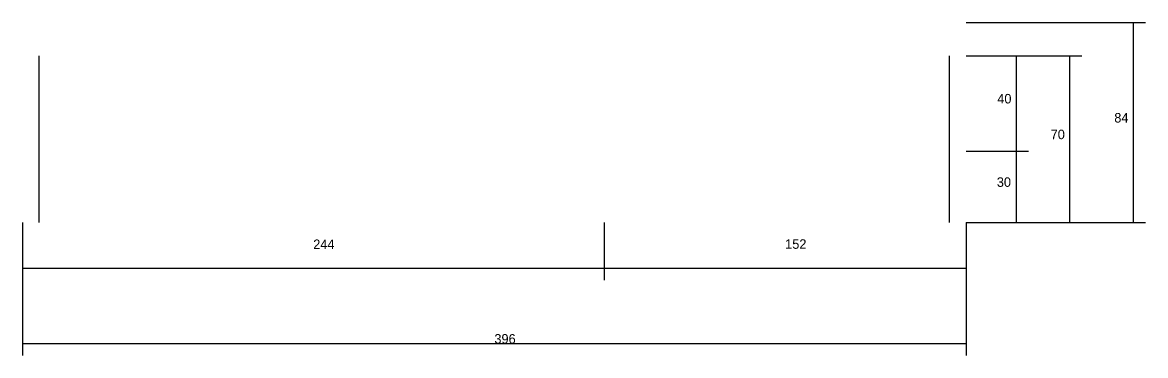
# Model space of a CAD drawing. Header units: metres. Extents: x 129589 to 135216, y 30315 to 31340.
# Drawn here: x 129588.9 to 130060.1, y 31192.7 to 31332.5 of the extents above; entities that cross this region are included whole.
import ezdxf

# ---------------------------------------------------------------- set-up
doc = ezdxf.new("R2010")
doc.units = ezdxf.units.M
doc.layers.add('COTA', color=241, linetype='Continuous')
doc.layers.add('SARR_2.2x7', color=40, linetype='Continuous')

msp = doc.modelspace()

# ---------------------------------------------------------------- linework, layer by layer
at = {"layer": 'COTA'}
for p, q in [((129984.9, 31332.5), (130060.1, 31332.5)), ((130055.1, 31248.5), (130055.1, 31332.5)), ((129984.9, 31318.5), (130033.4, 31318.5)), ((129984.9, 31318.5), (130011, 31318.5)), ((130006, 31278.5), (130006, 31318.5)), ((130028.4, 31248.5), (130028.4, 31318.5)), ((129984.9, 31278.5), (130011, 31278.5)), ((129984.9, 31278.5), (130011, 31278.5)), ((130006, 31248.5), (130006, 31278.5)), ((129588.9, 31248.5), (129588.9, 31224.4)), ((129588.9, 31248.5), (129588.9, 31192.7)), ((129832.9, 31248.5), (129832.9, 31224.4)), ((129832.9, 31248.5), (129832.9, 31224.4)), ((129984.9, 31248.5), (129984.9, 31192.7)), ((129984.9, 31248.5), (129984.9, 31224.4)), ((129984.9, 31248.5), (130033.4, 31248.5)), ((129984.9, 31248.5), (130060.1, 31248.5)), ((129984.9, 31248.5), (130011, 31248.5)), ((129588.9, 31229.4), (129832.9, 31229.4)), ((129832.9, 31229.4), (129984.9, 31229.4)), ((129588.9, 31197.7), (129984.9, 31197.7))]:
    msp.add_line(p, q, dxfattribs=at)
at = {"layer": 'SARR_2.2x7'}
for p, q in [((129595.9, 31278.5), (129595.9, 31318.5)), ((129977.9, 31278.5), (129977.9, 31318.5)), ((129595.9, 31248.5), (129595.9, 31278.5)), ((129977.9, 31248.5), (129977.9, 31278.5))]:
    msp.add_line(p, q, dxfattribs=at)

# ---------------------------------------------------------------- texts
at = {"layer": 'COTA'}
for s, p in [('40', (129997.9, 31298.5)), ('84', (130047, 31290.5)), ('70', (130020.3, 31283.5)), ('30', (129997.7, 31263.5)), ('244', (129710.9, 31237.4)), ('152', (129908.9, 31237.5)), ('396', (129786.9, 31197.7))]:
    msp.add_text(s, height=4, dxfattribs=at).set_placement(p)

doc.saveas('drawing.dxf')
